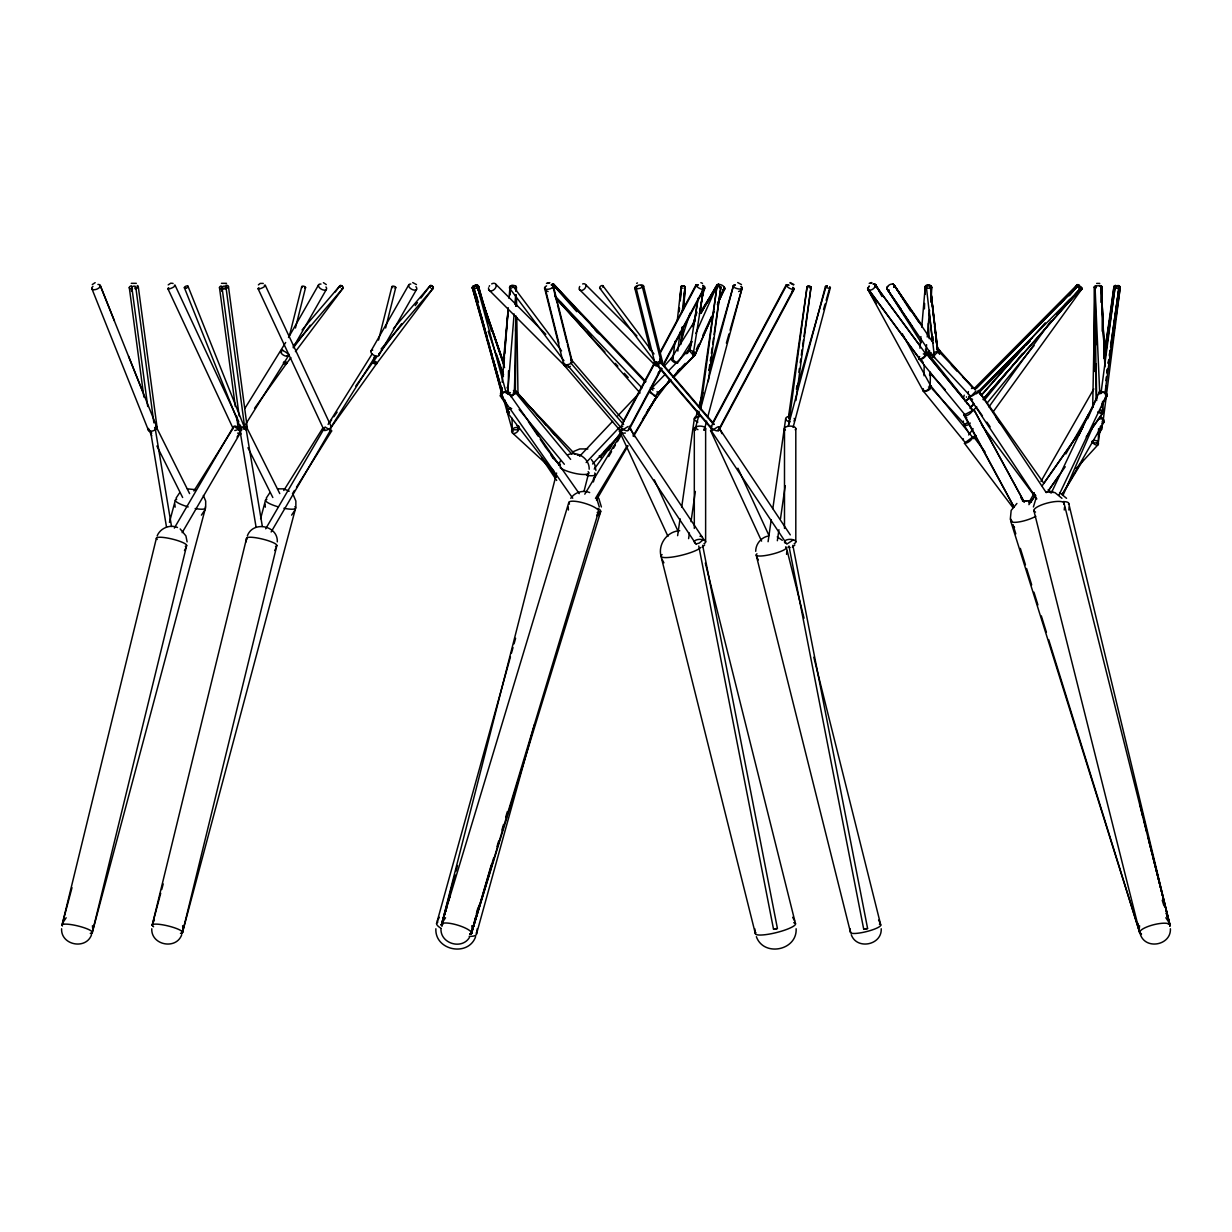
<?xml version="1.0" encoding="UTF-8"?>
<svg xmlns="http://www.w3.org/2000/svg" width="1232" height="1232" viewBox="0 0 1232 1232"><rect width="100%" height="100%" fill="white"/><g stroke="black" fill="none" stroke-linecap="round" stroke-linejoin="round"><path stroke-width="1.5" d="M515.346 393.747L516.039 317.579M516.285 290.937L515.623 286.594M670.3 379.749L655.008 399.907L654.777 399.137M924.031 375.76L924.169 364.903M925.109 294.309L925.201 287.071L921.752 327.188M930.206 386.679L930.391 372.203M931.33 301.609L931.515 287.118L930.853 294.879M508.169 391.776L508.539 370.832M514.452 393.778L515.823 315.7M515.992 306.183L516.193 294.756M514.606 390.79L515.022 365.842M515.592 331.285L515.808 317.856M516.008 306.337L516.162 296.727M516.254 290.968L516.316 287.133L515.623 287.518M1014.182 507.368L963.963 415.184L965.21 414.583M972.602 410.841L973.911 409.763L1024.131 501.963M1013.274 505.659L964.225 414.599M973.911 409.578L1024.131 501.932M1092.676 407.484L1095.048 287.041M1098.313 442.011L1098.574 428.628M1101.069 302.441L1101.377 287.148M924.416 308.909L924.601 303.426M924.939 294.309L925.201 287.025M930.992 301.748L931.515 287.164M680.31 300.901L681.034 287.041L677.261 320.767M682.389 337.399L682.928 327.004M683.914 307.938L684.992 287.148L682.266 311.634M681.619 338.4L682.374 327.019M683.621 308.046L684.992 287.164L683.329 310.094M963.116 377.439L973.68 388.511L939.046 349.765L938.23 351.058M679.232 311.804L679.51 308.015M680.819 344.452L682.066 327.265M254.562 408.285L286.378 363.733L285.747 362.793M330.484 428.259L376.576 363.733L375.929 362.793M501.717 391.653L502.025 387.834M503.98 363.086L504.427 357.372M504.735 353.569L508.2 309.771M510.002 286.917L509.001 298.313M501.239 393.547L501.717 387.834M502.179 382.12L508.292 307.861L503.241 363.055M507.553 393.901L514.129 313.929M514.899 304.412L515.684 294.895M516.008 291.091L516.316 287.272M919.95 348.24L920.935 336.613M925.602 356.171L926.587 344.683M927.234 337.014L929.544 310.202M630.029 429.737L630.137 428.644M755.709 551.305C755.663 544.082 761.145 537.398 768.244 536.043M786.555 554.354L786.848 551.305M881.219 928.759C882.05 945.16 856.764 950.195 851.266 934.718M205.682 507.168L205.682 501.085L203.357 495.48M246.154 541.88L246.446 538.831M295.865 507.168L295.865 501.085L293.539 495.48M476.815 932.793L477.215 928.759M618.818 428.644L618.926 427.535M796.134 928.759C797.243 950.55 763.671 957.218 756.356 936.674M929.636 375.498L929.636 373.727M963.27 398.321L964.225 395.179M963.27 422.191L963.378 421.082M963.27 439.947L963.378 438.838M967.998 393.732L968.198 392.623M1033.402 506.968L1036.02 498.313M1064.248 510.002L1064.54 506.968M1068.868 510.002L1069.16 506.968M1139.261 928.759L1139.554 925.725M1170.4 928.759C1171.232 945.16 1145.945 950.195 1140.447 934.718M673.057 358.327L674.951 341.418M677.846 351.074L679.956 332.286M1104.75 358.681L1113.944 286.825A3.157 1.786 7.3 0 1 1115.638 285.377M1103.241 420.035L1120.227 287.364A3.157 1.786 7.3 0 0 1117.948 285.439M659.259 361.284L656.548 363.871L711.973 428.551M700.762 407.669L716.87 286.887L699.622 407.638M708.231 381.658L720.812 287.302M788.696 424.655L807.052 286.887L788.465 417.078M795.903 400.539L810.995 287.302M1100.946 393.562L1115.114 286.933M1104.888 393.886L1119.056 287.256L1110.54 347.162M667.975 536.397L619.342 431.015L621.529 429.629M761.592 541.11L710.556 430.538L711.388 429.937M1103.78 358.512L1113.944 286.748A3.157 1.786 7.3 0 0 1115.638 288.565M1105.119 357.372L1115.114 286.887M1102.039 407.022L1102.809 401.586L1102.024 407.33M1106.937 372.557L1107.445 368.922M1109.508 354.416L1110.032 350.781M1105.812 380.657L1106.351 376.853M1106.89 373.034L1107.429 369.23M1109.324 355.894L1110.14 350.181M1110.679 346.361L1119.056 287.302M1098.282 442.303L1100.422 427.196M1110.586 355.432L1111.125 351.644M1111.926 345.992L1112.465 342.203M1113.004 338.43L1113.805 332.763M1114.344 328.99L1115.145 323.323M1115.668 319.55L1120.227 287.441A3.157 1.786 7.3 0 1 1117.948 288.889M677.631 535.674L680.049 518.687M681.666 507.368L694.34 418.664M698.544 415.184L699.083 411.411M708.939 370.37L709.755 364.703M710.294 360.93L710.833 357.157M711.372 353.384L712.173 347.717M712.712 343.944L713.528 338.292M714.067 334.519L720.797 287.333M688.611 538.63L689.412 532.963M691.029 521.644L695.341 491.445M768.09 541.71L771.232 519.688M772.818 508.677L785.662 418.772M796.426 389.235L796.965 385.462M798.86 372.264L799.399 368.476M800.199 362.824L800.738 359.051M801.293 355.278L802.094 349.611M802.633 345.838L803.449 340.171M803.988 336.398L810.995 287.333M777.346 540.725L778.932 529.714M780.503 518.703L785.215 485.685M694.401 322.568L694.987 318.811M700.084 311.619L703.272 290.998L699.776 311.711M689.72 351.043L698.113 298.252M690.336 347.224L691.229 341.572M693.924 324.617L697.528 302.009M693.354 353.245L703.549 289.135M1104.011 354.215L1112.034 305.613M1112.65 301.871L1113.266 298.129M693.955 322.661L694.586 318.903M774.389 929.344L773.511 929.082L777.407 928.404L702.656 545.283M865.465 929.267L863.694 929.113L867.59 928.404L792.838 545.283M976.021 391.052L970.77 396.488L933.194 356.11M793.47 539.785L786.832 544.082L711.341 430.846L711.896 430.076M629.306 427.72L703.734 539.354L699.268 543.066L696.465 543.866M62.047 925.078L156.402 538.184M92.292 932.455L186.663 545.56M152.229 925.078L246.6 538.184M182.49 932.455L276.846 545.56M289.274 336.413L301.701 286.702M295.449 327.989L305.582 287.487M373.019 362.193L374.405 356.679M378.547 340.109L391.899 286.702M385.631 327.989L395.765 287.487M441.426 925.14L556.602 473.042M471.656 932.378L475.46 917.486M476.399 913.774L477.816 908.184M583.983 491.429L588.727 472.826M62.124 924.755L72.01 887.671M169.431 522.368L175.36 500.115M92.215 932.778L205.451 508.138M152.321 924.755L160.714 893.231M161.715 889.519L163.194 883.96M260.599 518.657L265.542 500.115M182.398 932.778L295.634 508.138M695.649 427.335L699.422 413.182M700.361 409.64L733.394 285.793M704.288 429.937L706.644 421.098M707.584 417.556L742.034 288.396M788.187 426.241L825.44 286.532M793.1 427.365L830.353 287.657M441.518 924.693L454.993 874.812M455.994 871.116L457.488 865.572M471.579 932.824L479.063 905.104M593.393 481.943L595.395 474.551M436.559 923.63L510.448 656.795M511.48 653.099L513.02 647.539M514.052 643.828L515.592 638.268M476.522 933.887L534.503 724.493M697.666 410.918L695.572 418.249A4.528 2.187 15.9 0 1 699.16 416.816M698.713 407.253L702.902 392.561M709.201 370.555L733.317 286.147M726.387 343.081L729.005 333.918M730.052 330.238L742.111 288.042M788.757 416.955L790.328 411.442M796.611 389.435L825.979 286.686M823.53 309.525L825.101 304.027M826.148 300.346L829.305 289.335M447.478 904.149L450.142 894.925M471.502 933.101L491.275 864.895M448.679 900.407L450.311 894.879M600.708 511.526L471.425 933.317L493.755 857.641M497.02 846.6L498.652 841.071M501.917 830.014L503.549 824.501M505.721 817.124L507.353 811.595M568.814 502.471L441.641 924.262L446.723 907.691M471.456 933.255L598.629 511.449M968.106 392.623L968.429 391.56M1012.935 507.584L964.425 443.212L973.403 436.498L984.999 451.821M680.511 342.265L690.074 313.128M692.184 326.649L696.958 312.066M701.747 297.497L704.735 288.396M654.284 399.784L654.762 399.461M1087.64 418.788L1097.065 397.135M1063.062 495.218L1094.232 423.623M1102.209 405.297L1106.567 395.303M695.218 354.6L712.034 316.609M717.378 304.504L724.262 288.966L717.856 302.826M687.687 351.597L692.107 341.649M695.772 333.441L717.07 285.593M695.079 354.585L714.175 311.681M717.84 303.442L724.462 288.581M696.296 349.488L698.698 344.298M702.687 335.658L711.465 316.655M1079.001 435.081L1088.703 414.183M1104.611 401.139L1107.044 395.919M1051.281 493L1099.498 391.761M1058.919 495.187L1106.321 395.688M968.968 433.217L964.086 425.102L968.244 422.037M777.377 928.497L775.636 929.19M867.559 928.497L866.712 928.959M176.022 498.175L179.395 493.123M157.142 535.92C160.222 528.174 169.847 524.185 177.485 527.481M204.789 510.079L201.417 515.13M184.477 550.519L185.924 547.824M266.204 498.175L269.577 493.123M247.339 535.92C252.837 520.443 278.124 525.463 277.292 541.88M62.786 922.799L66.158 917.748M294.972 510.079L291.599 515.13M274.674 550.519L276.107 547.824M91.553 934.718C86.055 950.195 60.768 945.16 61.6 928.759M152.968 922.799L154.416 920.104M181.735 934.718C176.238 950.195 150.951 945.16 151.782 928.759M559.22 463.263L560.668 460.568M623.176 421.452L654.623 362.47M660.029 352.367L695.972 284.962M620.959 426.765L655.101 362.732M659.597 354.308L696.45 285.208M593.316 479.14L594.748 476.445M627.997 430.522L661.245 368.168M663.047 364.795L703.487 288.966M629.367 429.09L661.723 368.43M663.524 365.057L703.965 289.227M596.658 515.607L598.105 512.912M598.767 515.607L600.2 512.912M437.437 920.843L439.347 917.27M442.165 922.799L445.537 917.748M712.466 423.13L786.155 284.962M711.141 426.765L786.632 285.208M718.179 430.522L793.67 288.966M718.656 430.769L794.147 289.227M475.644 936.674C468.329 957.218 434.757 950.55 435.866 928.759M707.168 303.118L717.394 284.977L699.283 313.852M723.199 290.86L721.336 294.171L724.108 289.243M700.962 313.051L716.962 284.669M718.903 299.545L724.555 289.52M285.67 342.481L244.783 408.562M288.504 337.522L318.688 284.684M293.308 347.301L326.326 289.505M371.14 350.735L408.885 284.684M378.778 355.555L416.524 289.505M1028.689 502.856L1034.356 492.954M1040.963 481.389L1093.8 388.912M1065.819 453.977L1093.184 406.083M1062.138 494.54L1103.949 422.145M701.1 313.067L717.409 284.946L700.685 312.974M686.686 353.769L690.536 347.147M174.328 528.097L233.68 426.349L238.3 429.059L236.59 415.923M182.151 532.671L240.548 432.555M265.696 528.79L325.048 427.042M271.148 531.978L330.499 430.23L325.648 427.396M608.685 456.518L611.565 451.59M613.474 448.309L615.399 445.029M617.309 441.749L620.173 436.821M596.457 499.961L628.043 445.815M633.787 435.959L656.764 396.581L656.025 396.026M688.734 350.997L688.596 350.211L668.76 370.616M673.334 377.377L694.586 355.509L694.263 354.554M721.151 294.202L723.122 290.906M584.784 494.201L621.344 433.479M595.487 498.39L627.088 445.876M633.017 436.036L656.718 396.642L655.917 396.196M1062.354 494.371L1082.99 460.167M1098.713 434.095L1101.67 429.213M973.865 409.886L964.102 414.968M964.625 399.322L928.759 354.462L930.899 352.506M193.901 490.998L233.218 428.089M237.037 437.037L239.994 432.324M245.445 424.609L288.611 355.555M283.776 490.49L322.938 427.843M328.097 424.378L372.28 353.707M330.453 428.089L375.637 355.802M292.461 493.678L294.479 490.459M296.481 487.256L331.624 431.031M642.503 419.373L645.537 414.522M647.555 411.288L656.656 396.704L646.246 412.966M671.532 358.096L694.494 321.475M679.078 361.038L691.522 341.202M721.197 293.909L724.062 289.32A3.989 2.279 24.8 0 0 724.447 287.718M608.654 450.512L611.78 445.661M1030.984 501.64L1035.342 495.418M1044.043 482.944L1083.221 426.857M1049.495 489.073L1059.289 475.059M1089.766 431.431L1102.825 412.72M1028.905 504.658L1035.527 495.218M1042.164 485.778L1081.896 429.106M1047.585 491.922L1065.249 466.743M1086.224 436.836L1102.794 413.228M329.452 422.884L331.654 419.804M333.841 416.739L337.137 412.119M355.786 386.016L376.73 356.926M938.214 352.46L938.214 351.397M968.629 434.973L973.126 428.736M988.911 406.899L1050.865 321.121M1074.52 288.365L1076.783 285.239M973.757 438.669L976.006 435.558M992.9 412.166L1081.896 288.95M594.194 469.084L620.081 433.479M647.662 410.949L654.9 399.738M938.522 352.86C940.463 348.902 930.453 358.358 934.441 356.756M293.339 347.871L310.31 325.217M335.227 291.999L339.755 285.963M286.394 363.656L290.921 357.665M295.449 351.628L343.02 288.226M378.994 353.907L401.632 323.708M415.23 305.598L417.494 302.579M420.882 298.052L429.953 285.963M376.592 363.656L433.202 288.226M258.397 284.869L260.198 283.406L263.248 283.406M984.199 400.369L1022.606 353.384M987.263 402.879L1034.079 345.622M92.277 284.577L95.157 282.652M168.214 284.869L170.755 283.175L173.065 283.406M570.77 498.313C574.743 492.276 583.013 489.766 589.666 492.569M704.673 545.021L702.132 547.1M469.484 937.413C461.877 950.134 440.24 943.558 440.979 928.759M794.856 545.021L792.315 547.1M628.104 426.488L620.712 431.154L621.559 430.045M302.071 329.945L339.97 285.716M293.262 346.269L342.958 288.288M393.439 328.559L430.153 285.716A1.987 1.232 36.9 0 1 432.678 286.425M381.088 349.01L433.156 288.288M600.23 457.38L614.46 441.195M971.216 406.652L973.727 403.819M981.257 395.287L1031.43 338.4M969.954 408.316L973.727 404.05M981.242 395.503L1045.229 322.83M984.383 397.69L999.614 380.442M1002.14 377.562L1005.959 373.25M984.214 397.905L1080.818 288.411L982.967 399.538M972.926 410.934L976.699 406.668M658.15 372.973L661.892 368.799M664.371 366.012L671.856 357.665M657.626 394.101L670.655 379.533M673.026 376.884L678.955 370.262A4.528 1.432 41.8 0 1 678.139 370.416M667.498 382.659L670.039 379.903M676.383 373.019L685.269 363.378M1076.09 468.591L1098.097 444.66M604.096 451.574L610.487 444.721M592.623 463.987L621.991 432.447M717.748 426.888L711.388 430.877M579.564 456.317L612.581 421.375M617.863 415.785L638.992 393.408M586.155 462.539L619.157 427.596M651.482 388.403L665.064 374.436M655.963 395.241L670.793 379.995L657.21 393.963M674.505 376.16L694.247 355.417M974.897 389.666L1077.938 285.701L976.406 388.234M976.391 393.793L1080.741 288.488A1.987 0.893 44.7 0 0 1079.186 285.839A1.987 0.893 44.7 0 0 1078.092 286.948A1.987 0.893 44.7 0 0 1080.741 288.488L1075.336 293.955M979.224 391.021L1032.016 337.707M1064.51 304.889L1069.915 299.422M974.574 388.157L1077.091 284.869M979.07 392.608L1023.746 347.578M1026.379 344.945L1030.322 340.971M1056.609 314.483L1060.552 310.51M1063.185 307.861L1081.588 289.32A3.157 1.509 44.8 0 0 1081.157 286.917M975.59 388.326L994.193 369.662M1059.32 304.35L1061.984 301.686M978.454 385.585L993.254 370.724M1061.799 301.886L1064.494 299.191M286.348 363.763L283.93 362.501M376.545 363.763L373.327 361.469L374.297 361.654M966.258 400.323L970.262 397.043M1016.908 503.457L1011.164 510.433L1010.286 519.442M970.4 397.69L965.257 401.324M937.675 350.442L939.061 349.811M965.642 442.873L964.471 443.381M221.467 283.329L226.488 283.329M131.27 283.329L136.305 283.329M546.469 283.329L549.872 282.652M636.651 283.329L637.437 282.913M701.701 291.276L702.486 290.86M570.37 366.351L567.86 367.121M740.232 290.86L738.599 291.537M791.883 291.276L792.669 290.86M869.222 283.329L871.748 282.559M572.31 452.021L579.764 448.941L587.833 448.941M696.819 414.491L698.867 413.644M965.318 424.717L964.117 425.132M965.21 414.83L964.086 415.215M711.557 430.291L710.587 430.553M620.266 430.815L619.342 431.015M547.455 283.406L548.979 283.098M870.208 283.406L871.748 283.098M1096.68 283.406L1099.745 283.406M567.659 454.824C577.377 450.435 589.527 458.55 589.189 469.223M971.494 388.496L973.757 388.065M650.773 388.172L654.038 388.496M237.591 433.171L238.469 433.079M625.363 433.079L623.592 433.079M187.372 488.858L196.365 489.751M577.331 455.224L580.364 454.916M277.554 488.858L283.637 488.858L289.243 491.183M1045.937 491.691L1054.931 492.569L1061.922 498.313M679.756 530.761C667.682 531.1 658.227 543.62 660.814 555.339M1022.514 501.131L1026.703 500.823M790.159 282.559L793.916 284.577M790.159 283.098L793.47 284.869M737.706 282.559L741.479 284.577M412.705 282.559L416.462 284.577M1049.741 491.383L1052.775 491.691M1025.548 500.823L1029.736 501.131M699.961 536.213L702.132 536.644M790.159 547.532L787.987 547.1M693.878 355.817L688.934 350.258M700.854 282.652L702.486 283.329M971.494 398.952L972.556 399.276M966.766 403.557L967.828 403.88M548.101 291.537L546.469 290.86M323.4 282.652L326.28 284.577M1028.597 501.131L1031.507 502.009M150.92 432.817L151.782 433.079M687.903 352.906A3.989 2.233 24 0 1 689.905 350.427A3.989 2.233 24 0 1 694.802 352.983A3.989 2.233 24 0 1 693.123 355.632L693.862 355.863M656.548 396.519L648.817 391.884M965.796 417.186L966.766 417.71M1059.551 492.569L1066.542 498.313M777.238 536.921L782.289 540.294M221.467 290.86L222.237 291.276M131.27 290.86L132.055 291.276M238.669 429.26L239.732 429.891M629.583 426.241L634.403 436.636M650.219 391.391L654.777 396.365M180.18 528.928L185.924 535.92L187.11 541.88M553.399 458.412L560.468 464.895M512.712 433.202L553.692 470.824M585.693 284.7L636.913 335.92M649.048 348.055L651.743 350.75M579.41 289.489L654.9 364.98M495.926 284.376L545.807 334.257M488.811 289.813L564.302 365.303M938.769 351.366L975.251 389.62M951.366 365.134L957.249 371.294M518.641 395.01L575.128 454.331M645.938 381.643L553.799 284.346L581.042 314.114M645.337 382.228L553.199 284.915L559.759 291.953M650.388 387.556L652.914 390.221M554.924 295.926L642.011 387.895M556.849 299.16L571.987 315.161M574.512 317.825L580.826 324.493M587.341 331.377L591.283 335.535M574.127 307.384L578.039 311.604M595.025 329.837L597.628 332.64M560.344 301.871L564.271 306.09M578.64 321.521L581.242 324.324M929.821 372.942L945.252 389.743M932.147 388.865L965.595 425.256A4.528 1.555 -42.6 0 0 970.292 423.053M591.391 325.433L599.152 333.918M555.724 298.283L604.912 352.044M615.276 363.363L617.863 366.181M624.331 373.265L628.212 377.5M516.978 392.33L546.007 424.978M551.058 430.661L554.847 434.911M515.715 390.898L571.71 453.961M576.776 311.665L553.276 285.008A3.157 1.386 -43.4 0 0 552.506 284.7A3.157 1.417 -43 0 1 553.353 285.162M554.723 296.204L640.086 393.008M661.199 362.377L714.129 424.116M659.551 361.299L713.805 424.593M657.349 365.658L711.511 428.844M571.294 359.636L624.224 421.375M570.539 362.67L623.623 424.593M567.536 365.242L621.79 428.551M564.425 365.534L621.036 431.585M925.94 352.953L971.201 407.869M925.94 353.153L972.433 409.594M918.949 358.712L965.441 415.353A4.528 1.586 -39.5 0 0 970.893 412.828A4.528 1.586 -39.5 0 0 971.309 409.409M514.452 391.283L570.647 459.367M519.149 409.486L564.348 464.264M1012.612 525.048L1014.537 527.404M1165.842 917.748L1169.214 922.799M599.276 455.64L600.985 457.734M591.375 459.474L594.748 464.526L595.934 470.485M930.53 385.601L972.448 437.083M923.507 391.314L965.426 442.796A4.528 1.417 -39.2 0 0 969.984 440.917A4.528 1.417 -39.2 0 0 972.356 436.99M545.052 446.6L559.066 464.787M507.538 412.705L556.556 476.368M603.049 285.963L654.007 353.907M599.799 288.226L656.425 363.717M512.866 285.963L561.561 350.889M509.617 288.226L563.963 360.683M981.457 424.655L1034.957 496.573M919.365 344.883L874.982 284.777L925.694 353.723M918.148 356.71L868.498 289.412L919.195 358.358M978.377 390.467L1043.797 483.252M1048.232 489.551L1050.449 492.692M973.557 403.28L969.122 396.981L1036.836 498.929M975.775 406.421L982.428 415.862M986.863 422.145L990.189 426.873M507.661 391.437L579.271 493.662M501.131 396.011L572.741 498.236M922.09 325.356L893.955 284.9L910.494 310.911M937.244 347.131L939.4 350.242M912.358 326.819L887.271 289.258L901.347 309.509M978.886 392.099L981.042 395.241L978.747 392.115M998.243 420.405L1000.384 423.562M995.887 417.278L999.09 421.991M1033.633 492.846L1035.773 495.988M933.148 342.881L893.955 284.915L919.057 322.476M937.136 348.841L939.492 352.275A3.989 2.556 -34.8 0 0 937.059 349.349M887.271 289.274L932.824 356.649M528.451 421.791L538.122 436.159M540.263 439.347L544.559 445.722M551.012 455.286L553.153 458.473M501.409 395.949L504.627 400.739M547.609 464.541L556.202 477.292M1046.261 492.661L978.377 390.59A5.667 1.063 -33.6 0 1 973.326 395.195A5.667 1.063 -33.6 0 1 969.199 396.103M719.041 428.012L790.282 534.873M620.712 431.154L696.203 544.39M500.361 395.934L505.674 403.911M541.803 458.135L556.679 480.465M887.24 289.227L921.274 342.742M925.401 349.241L928.497 354.108M875.521 284.607L882.204 295.541M921.336 359.621L923.245 362.747M876.553 303.642L867.959 289.582L923.184 390.837M1020.65 497.235L1022.591 500.485M875.567 284.715L882.02 296.542M902.286 333.703L930.853 386.078M756.895 557.264L758.342 559.959M878.585 920.104L880.033 922.799M661.984 559.22L663.909 562.793M598.767 498.313L601.385 506.968M596.658 498.313L599.291 506.968M792.653 917.27L794.563 920.843M246.323 426.688L279.772 493.601M239.378 430.584L241.087 434.018M247.955 447.74L272.826 497.497M156.141 426.688L189.589 493.601M149.18 430.584L151.767 435.743M156.911 446.03L182.644 497.497M265.342 285.408L331.393 426.95M258.104 288.781L324.155 430.322M175.144 285.408L238.792 421.775M167.922 288.781L233.171 428.597M718.78 426.734L721.967 433.649M737.922 468.206L769.014 535.597M654.331 479.833L678.262 531.654M187.972 286.209L244.721 428.058M184.369 287.672L240.979 429.213A1.987 0.878 -21.8 0 0 241.996 429.737M100.254 285.424L114.407 320.813M128.559 356.202L142.712 391.591M100.316 285.762L156.926 427.304M91.769 288.427L148.441 430.307M503.657 362.932L477.308 286.502L504.273 364.703M477.2 298.344L473.519 287.672A1.987 1.186 -14.8 0 0 473.689 287.934M496.203 353.43L503.549 374.759M503.18 362.177L477.215 286.271L504.581 367.598M473.627 287.903L478.493 302.364M488.226 331.285L503.426 376.468M507.076 387.31L508.893 392.731M1162.223 900.284L1163.947 905.782M1166.242 913.112L1169.692 924.108L1166.304 913.189M1010.702 521.059L1139.97 933.425L1076.46 729.021M1012.966 524.663L1015.799 533.795M1020.342 548.379L1025.44 564.81M1026.579 568.46L1031.677 584.877M1033.941 592.176L1037.914 604.943M1041.317 615.892L1046.415 632.324M1048.678 639.624L1075.89 727.203M657.103 391.56L657.426 392.623M478.447 286.178L491.568 331.346M473.735 285.824A3.157 1.848 -16.2 0 0 472.395 288.026L501.794 389.173M504.935 400.015L508.092 410.857M478.509 286.579L488.888 323.585M472.333 287.61L501.917 393.1M502.949 396.796L511.773 428.259M480.834 314.299L484.746 328.513M485.716 332.07L487.194 337.399M488.165 340.956L489.628 346.284M490.613 349.842L492.076 355.17M493.046 358.728L501.84 390.729M477.354 286.763L506.337 393.393M473.473 287.426L501.963 392.223A3.157 1.709 5.1 0 0 501.455 392.377M478.355 305.798L501.255 392.207M1064.109 503.457L1169.969 925.247L1068.76 503.58M1033.833 510.464L1139.692 932.27L1137.367 922.953M1141.602 811.395L1143.003 816.985L1140.308 805.851L1143.204 817.016M1146.715 831.923L1144.02 820.774M1149.04 841.256L1151.828 852.452M1152.767 856.194L1169.969 925.247M786.386 547.532L804.049 618.187M813.813 657.241L880.757 924.986M756.171 555.093L850.542 932.532M643.597 286.209L662.462 361.7M642.211 286.224L661.076 361.715M705.335 563.024L795.518 923.754M636.143 287.965L655.008 363.44M634.757 287.98L650.404 350.581M661.03 556.325L755.401 933.779M553.399 286.209L572.279 361.7M552.814 286.009L557.11 303.164M557.526 304.874L566.966 342.619M567.398 344.329L571.694 361.5A4.528 3.003 -45 0 0 571.047 359.374M545.576 289.905L558.881 343.081M544.559 287.98L563.44 363.471M1144.128 820.743L1146.9 831.939M1147.824 835.681L1169.969 925.263L1147.731 835.712M1137.429 922.814L1139.662 932.147M788.942 546.007L863.694 929.113M698.76 546.007L773.511 929.113M516.316 286.979L516.377 290.844M245.984 428.274L262.339 526.418M239.716 428.998L256.071 527.142M155.17 428.351L171.525 526.48M150.473 430.815L166.505 527.065M228.474 286.594L247.339 428.151M225.949 286.887L244.814 428.428M222.006 287.302L239.147 415.8M240.379 425.117L240.887 428.844M219.481 287.58L235.327 406.483M138.277 286.594L157.157 428.151M135.751 286.887L153.877 422.853M131.824 287.302L147.717 406.498M129.298 287.58L143.882 397.043M930.761 290.567L937.829 350.458M930.329 286.948A1.987 1.14 -6.6 0 1 927.373 288.165A1.987 1.14 -6.6 0 1 927.373 286.178A1.987 1.14 -6.6 0 1 930.329 286.948L937.906 352.444M926.387 287.241L934.179 354.616A1.987 1.14 -6.6 0 0 934.503 355.216M937.413 350.196L930.745 290.675L933.933 320.582M929.298 313.282L932.424 341.187M934.534 326.187L935.334 333.672M935.735 337.414L936.335 343.02M850.08 928.759L850.373 931.792M754.785 928.759L755.185 932.793M568.152 506.968L568.445 510.002M471.81 925.725L472.118 928.759M265.019 504.134L265.327 507.168M174.836 504.134L175.129 507.168M182.629 925.725L182.921 928.759M92.446 925.725L92.739 928.759M930.745 294.664L931.161 302.287M933.024 336.644L933.225 340.448M928.343 323.415L929.174 338.677M1101.993 300.3L1104.365 351.721M1104.473 357.434L1101.377 286.979L1104.904 366.951M1096.234 399.522L1095.048 287.118L1099.76 393.84M516.501 298.452L516.624 306.044M516.793 317.44L517.979 393.439M518.487 425.733L518.318 429.814L512.281 429.768L512.05 418.233M510.002 287.133L510.125 294.741M1101.377 287.056L1101.593 302.441M1095.048 287.133L1095.879 344.821M1096.141 364.041L1096.665 400.585M1102.64 402.818L1102.717 410.41M1102.578 401.386L1102.686 410.903M1102.209 287.087L1102.209 331.223M1102.24 423.315L1102.24 427.15M1094.216 287.087L1094.247 371.51M795.81 428.644L795.81 541.88M784.491 428.644L784.491 528.436M705.628 428.644L705.628 541.88M694.309 428.644L694.309 528.436M502.61 396.088A3.989 1.278 -35 0 1 501.501 394.687A3.989 1.278 -35 0 1 505.982 391.437A3.989 1.278 -35 0 1 507.399 392.608M1102.086 411.088A3.989 1.602 35 0 1 1102.301 413.536A3.989 1.602 35 0 1 1098.313 412.042M1099.652 393.285A3.989 1.617 25.5 0 1 1100.9 391.483A3.989 1.617 25.5 0 1 1105.766 393.701A3.989 1.617 25.5 0 1 1105.504 395.965M513.436 390.683A3.989 2.233 -39.5 0 1 514.375 393.378A3.989 2.233 -39.5 0 1 510.679 396.596M515.623 286.271A3.157 1.371 1 0 1 515.607 287.995M510.71 288.026A3.157 1.709 5.1 0 1 510.356 287.703A3.157 1.709 4.7 0 0 510.71 288.042A3.157 1.371 1 0 1 510.356 287.687A3.157 1.14 0.7 0 0 510.71 287.78M510.356 286.425A3.157 1.371 1 0 1 510.71 286.194M514.345 393.439A3.157 1.186 1 0 1 512.312 394.871A3.157 1.186 1 0 1 508.354 394.117M513.159 393.023A1.987 1.371 -18.6 0 1 513.22 393.408M509.447 393.655A1.987 1.371 -18.6 0 1 510.418 392.623M501.948 394.671A3.157 1.709 4.7 0 1 503.072 392.084A3.157 1.709 4.7 0 1 507.492 393.593M677.03 362.87A3.989 0.785 41.8 0 1 672.657 359.236A3.989 0.785 41.8 0 1 672.841 357.896M553.245 286.378A3.157 1.432 -41.4 0 0 551.412 285.054A3.157 1.401 -43.4 0 1 553.322 285.1A3.157 1.401 -43.4 0 1 552.46 287.472M919.688 356.587A4.528 1.586 -39.5 0 0 920.165 359.097A4.528 1.586 -39.5 0 0 925.355 355.278A4.528 1.586 -39.5 0 0 924.524 353.03A3.989 2.31 -36.3 0 1 925.417 356.171A3.989 2.31 -36.3 0 1 921.043 359.036A3.989 2.31 -36.3 0 1 919.087 356.71M1080.864 287.703A1.987 0.878 41.4 0 1 1079.833 288.427M1077.815 286.486A1.987 0.878 41.4 0 1 1078.246 285.624A1.987 0.878 41.4 0 1 1079.91 286.44M1099.791 393.593A3.157 1.324 -2.5 0 1 1103.918 392.438A3.157 1.324 -2.5 0 1 1105.705 394.225M1099.668 285.87A3.157 1.371 -0.6 0 1 1100.854 287.826A3.157 1.324 -2.5 0 0 1100.207 285.993A3.157 1.324 -2.5 0 0 1095.972 286.24A3.157 1.324 -2.5 0 0 1095.756 288.011A3.157 1.371 -0.6 0 1 1095.756 286.255M1101.978 410.056A3.157 1.371 -0.6 0 1 1101.87 411.827A3.157 1.371 -0.6 0 1 1097.789 412.089M1115.561 287.564A1.987 1.001 8.1 0 1 1115.946 286.147A1.987 1.001 8.1 0 1 1118.764 286.748A1.987 1.001 8.1 0 1 1117.994 288.088M1100.068 410.025A1.987 1.001 8.1 0 1 1101.408 410.857M681.927 288.088A1.987 1.278 6.4 0 1 681.527 286.163A1.987 1.309 3 0 1 684.314 286.132A1.987 1.309 3 0 1 684.422 288.057A1.987 1.263 4.2 0 0 684.314 286.194A1.987 1.263 4.2 0 0 681.435 286.255A1.987 1.309 3 0 0 681.927 288.165A1.987 1.263 4.2 0 1 681.435 286.255A1.987 1.278 6.4 0 1 684.499 286.348A1.987 1.278 6.4 0 1 684.099 288.242M722.707 289.828A3.989 2.033 32.1 0 0 723.738 287.087A3.989 2.064 30.1 0 1 722.414 289.766A3.989 2.233 24 0 0 724.031 286.871A3.989 2.233 24 0 0 718.81 284.5A3.989 2.233 24 0 0 717.609 287.487M718.81 284.361A3.989 2.033 32.1 0 0 717.609 286.81A3.989 2.064 30.1 0 1 718.795 284.423A4.528 2.11 29.4 0 0 716.962 286.394A1.987 0.77 8.1 0 0 717.594 287.549A1.987 0.924 7.6 0 1 717.44 286.286A1.987 0.924 7.6 0 1 720.366 286.671A1.987 0.924 7.6 0 1 719.919 287.98M678.124 362.562A3.989 2.033 32.1 0 1 677.8 362.839M677.061 363.055A3.989 2.033 32.1 0 1 671.856 360.329A3.989 2.033 32.1 0 1 673.196 357.603M702.794 285.932A1.987 1.371 9 0 1 703.534 286.471M693.031 352.46A1.987 1.371 9 0 1 693.031 353.984M873.026 284.115A3.989 2.31 -36.3 0 1 874.782 287.118A3.989 2.31 -36.3 0 1 869.623 290.074A3.989 2.31 -36.3 0 1 869.268 286.255M925.91 288.427A3.157 2.279 4.9 0 1 926.202 285.331A3.157 2.279 4.9 0 1 930.514 285.516A3.157 2.279 4.9 0 1 930.807 288.627M923.307 353.892A3.157 2.279 4.9 0 1 925.478 355.54M888.95 290.105A3.989 2.526 -32.5 0 1 887.579 286.563A3.989 2.556 -34.8 0 0 888.965 290.182A3.989 2.51 -33.8 0 1 887.41 286.902A3.989 2.51 -33.8 0 1 892.276 284.053A3.989 2.51 -33.8 0 1 893.801 287.287M934.503 357.511A3.989 2.495 -34.1 0 1 932.917 354.4A3.989 2.495 -34.1 0 1 937.583 351.428A3.989 2.495 -34.1 0 1 939.492 354.323M1035.527 512.05A15.569 4.189 -14.1 0 1 1046.753 503.21A15.569 4.189 -14.1 0 1 1063.847 504.304M1168.29 923.677A15.569 4.235 -13.9 0 1 1169.722 926.141A15.569 4.189 -14.1 0 0 1152.613 925.016A15.569 4.189 -14.1 0 0 1141.386 933.856A15.569 4.235 -13.9 0 1 1140.262 930.899M588.141 471.625A15.569 3.742 14.3 0 1 579.194 474.135A15.569 3.742 14.3 0 1 560.19 467.775M558.743 464.957A15.569 3.742 14.3 0 1 560.19 464.233M471.071 931.176A15.569 3.742 14.3 0 1 469.977 933.748M441.687 925.91A15.569 3.742 14.3 0 1 443.12 923.784M1035.819 516.316A15.569 3.85 -17.4 0 1 1017.694 522.122A15.569 3.85 -17.4 0 1 1011.318 519.38M1168.798 923.276A15.569 3.85 -17.4 0 1 1169.738 924.447M1141.448 934.441A15.569 3.85 -17.4 0 1 1140.231 932.224M569.461 504.119A15.569 3.788 16.8 0 1 584.815 503.334A15.569 3.788 16.8 0 1 597.181 512.481M442.288 925.91A15.569 3.788 16.8 0 1 457.642 925.14A15.569 3.788 16.8 0 1 470.008 934.272A15.569 3.604 17 0 0 471.148 932.193M1102.933 412.089A3.989 1.602 34.9 0 1 1102.039 413.074M970.154 396.843A5.667 0.862 -35.2 0 1 969.615 396.073M1105.797 393.516A3.989 1.756 23.5 0 1 1105.797 395.888M514.268 390.159A4.528 2.572 -41.6 0 1 515.561 393.532M515.623 286.409A3.157 1.14 0.7 0 1 515.607 287.826M510.356 286.548A3.157 1.14 0.7 0 1 510.71 286.348M551.474 284.515A3.989 1.771 -43.4 0 1 553.815 286.055A3.989 1.74 -42.5 0 0 552.444 284.192M925.833 352.845A4.528 1.586 -39.5 0 1 925.802 354.369M919.811 358.943A4.528 1.586 -39.5 0 1 918.887 357.834M874.212 284.207A3.989 2.31 -36.4 0 1 875.105 286.425M869.268 289.982A3.989 2.31 -36.4 0 1 868.391 287.764M925.879 353.923A3.989 2.31 -36.4 0 1 925.879 354.878M919.734 358.62A3.989 2.31 -36.4 0 1 919.087 357.958M938.122 351.12A3.989 2.51 -34 0 1 939.385 353.353M934.534 357.111A3.989 2.51 -34 0 1 932.27 355.309M1063.154 501.609A15.569 4.05 -13.5 0 1 1068.514 504.396M1168.275 923.831A15.569 3.865 -13.9 0 1 1169.722 926.048M1141.371 933.702A15.569 3.865 -13.9 0 1 1140.278 931.022M594.671 473.026A15.569 3.48 15.1 0 1 586.463 475.336M471.24 931.746A15.569 3.48 15.1 0 1 470.193 933.779M441.595 925.386A15.569 3.48 15.1 0 1 442.904 923.754M509.478 413.059A4.528 2.064 -37.6 0 1 507.353 411.627A4.528 2.064 -37.6 0 1 510.541 407.838M1098.297 442.719A3.989 2.218 42.6 0 1 1096.326 445.06A3.989 2.218 42.6 0 1 1092.137 441.518M1100.469 417.001A4.528 2.649 30 0 1 1104.165 420.589A4.528 2.649 30 0 1 1102.009 422.992M516.901 425.702A4.528 2.941 -47.4 0 1 518.811 429.583A4.528 2.941 -47.4 0 1 513.867 433.479A4.528 2.941 -47.4 0 1 511.942 429.583M474.859 285.223A3.157 1.956 -15.7 0 1 477.985 285.547A3.157 1.956 -15.7 0 1 478.001 287.749M473.719 289.058A3.157 1.956 -15.7 0 1 472.441 287.041M472.826 286.425A3.157 1.956 -15.7 0 1 473.719 285.701M513.19 431.369A3.157 1.956 -15.7 0 1 514.468 427.827A3.157 1.956 -15.7 0 1 518.426 429.444M508.185 410.41A3.157 1.371 1 0 1 508.677 409.039A3.157 1.371 1 0 1 511.696 408.608M475.413 285.193A3.157 1.848 -16.2 0 1 478.324 285.916A3.157 1.848 -16.2 0 1 477.354 288.211M474.859 289.058A3.157 1.848 -16.2 0 1 472.395 288.026M509.432 411.842A3.157 1.848 -16.2 0 1 508.154 409.979M929.467 385.462A4.528 1.417 -39.2 0 1 929.929 387.51A4.528 1.417 -39.2 0 1 925.17 391.252A4.528 1.417 -39.2 0 1 923.723 389.99M1081.681 287.672A3.157 1.263 35.8 0 1 1079.863 288.858M1076.999 286.502A3.157 1.263 35.8 0 1 1078.554 285.223M1081.588 289.32A3.157 1.509 44.8 0 1 1079.17 288.904M1077.369 287.025A3.157 1.509 44.8 0 1 1077.153 284.823A3.157 1.509 44.8 0 1 1079.509 285.285M966.519 397.274A3.157 1.509 44.8 0 1 966.458 396.843M1095.756 287.703A3.157 0.924 -0.8 0 1 1095.756 286.548M1098.374 419.019A3.157 0.924 -0.8 0 1 1101.731 418.957A3.157 0.924 -0.8 0 1 1103.256 419.804M1103.133 420.528A3.157 1.786 7.3 0 1 1102.086 421.329M1095.756 287.641A3.157 0.939 1.1 0 1 1095.756 286.455M1097.604 441.41A3.157 0.939 1.1 0 1 1096.203 442.873A3.157 0.939 1.1 0 1 1091.999 441.903M1119.303 286.271A3.157 1.494 8.1 0 1 1119.303 288.396M1114.298 287.472A3.157 1.494 8.1 0 1 1115.638 285.608M1092.23 441.087A3.157 1.494 8.1 0 1 1097.004 440.948A3.157 1.494 8.1 0 1 1097.127 443.351M724.123 287.564A3.989 2.033 29.4 0 1 723.785 289.489A3.989 2.156 30.8 0 0 724.216 287.764M702.733 285.347A3.157 1.925 18.2 0 1 704.95 287.703A3.157 1.925 18.2 0 1 702.733 289.166M723.923 286.917A4.528 2.11 29.4 0 1 723.646 289.936M679.664 368.922A4.528 2.11 29.4 0 1 679.494 369.508M873.996 284.161A4.528 2.248 -28.6 0 1 875.398 286.825M868.822 286.471A4.528 2.248 -28.6 0 1 869.145 286.178M929.621 385.554A4.528 2.248 -28.6 0 1 930.391 388.588A4.528 2.248 -28.6 0 1 924.878 391.391A4.528 2.248 -28.6 0 1 923.353 388.727M930.807 286.024A3.157 1.725 0.8 0 1 930.807 288.211M925.91 285.978A3.157 1.725 0.8 0 0 925.91 288.165A3.157 1.94 2.1 0 1 925.91 285.809M928.466 386.94A3.157 1.725 0.8 0 1 930.175 388.48M930.868 354.97A3.989 2.526 -32.5 0 1 928.312 353.692A3.989 2.526 -32.5 0 1 929.59 350.566M930.791 353.03A1.987 1.217 -3.1 0 1 930.222 352.691M598.121 495.48A15.569 3.773 16.2 0 1 596.75 497.235M471.209 931.931A15.569 3.773 16.2 0 1 470.054 934.133M441.641 925.155A15.569 3.773 16.2 0 1 443.027 923.399M1011.996 521.336A15.569 3.85 -17.3 0 1 1011.795 520.674M598.044 508.339A15.569 3.604 17 0 1 599.276 512.466M441.718 924.909A15.569 3.604 17 0 1 443.089 923.245M502.117 396.211A3.989 1.309 -34 0 1 501.686 394.779M1100.191 426.78A3.989 1.417 31.1 0 1 1100.145 429.475M1099.683 285.47A3.989 1.74 0 0 1 1101.038 288.319M1094.663 287.888A3.989 1.74 0 0 1 1096.033 285.639M1100.761 425.795A3.989 1.74 0 0 1 1100.761 428.505M1115.253 286.44A1.987 1.355 9.4 0 1 1115.561 286.101M717.563 284.777A3.989 2.156 30.8 0 0 717.301 286.425A3.989 2.033 29.4 0 1 717.548 284.823A3.989 2.279 24.8 0 0 717.07 286.455A1.987 0.77 8.1 0 1 719.565 286.455M694.694 352.953A3.989 2.279 24.8 0 1 694.124 353.415M873.611 283.976A4.528 2.402 -31.4 0 1 875.351 286.887M930.807 285.932A3.157 1.94 2.1 0 1 930.807 288.365M927.496 285.208A3.157 1.94 2.1 0 1 928.928 285.193M476.183 932.778A20.682 5.405 15.5 0 1 469.13 936.335M441.041 928.312A20.682 5.405 15.5 0 1 437.976 921.936M501.84 396.057A3.989 1.309 -33.7 0 1 500.808 394.517M1105.782 396.411A4.528 2.11 24.9 0 0 1105.782 392.885A3.157 1.324 -2.6 0 1 1105.782 394.348M515.607 286.163A3.157 1.709 5.1 0 1 515.607 288.334A3.157 1.709 4.7 0 0 514.622 285.655A3.157 1.709 4.7 0 0 510.125 286.44A3.157 1.709 5.1 0 1 510.71 285.855M500.746 394.178A3.157 1.709 5.1 0 1 500.746 392.916M1100.854 286.271A3.157 1.324 -2.6 0 1 1101.146 286.502M695.218 352.845A3.989 2.248 23.9 0 1 694.093 355.247M240.871 430.23A3.157 1.74 -9.5 0 1 240.348 427.874A3.157 1.74 -9.5 0 1 244.644 426.996A3.157 1.74 -9.5 0 1 245.476 429.29M794.147 418.372A4.528 2.618 8.1 0 1 793.916 421.005M790.159 421.837A4.528 2.618 8.1 0 1 785.847 419.542A4.528 2.618 8.1 0 1 787.695 416.77M785.415 430.03A5.667 2.526 0 0 1 786.293 426.78A5.667 2.526 0 0 1 793.577 426.626A5.667 2.526 0 0 1 795.179 429.799M785.415 543.266A5.667 2.526 0 0 1 786.74 539.847A5.667 2.526 0 0 1 794.424 540.217A5.667 2.526 0 0 1 794.163 543.666M245.753 426.164A3.989 2.464 -26.6 0 1 245.753 429.475M240.81 431.416A3.989 2.464 -26.6 0 1 239.532 428.366M330.838 429.768A4.528 0.939 32 0 1 330.145 430.892M226.041 285.162A4.528 1.894 -7.6 0 1 227.643 287.795A4.528 1.894 -7.6 0 1 220.913 288.827A4.528 1.894 -7.6 0 1 221.144 285.916M245.676 426.842A4.528 1.894 -7.6 0 1 245.676 429.814M240.779 430.569A4.528 1.894 -7.6 0 1 239.67 427.627M223.254 288.042A1.987 0.924 -7.6 0 1 222.376 286.717A1.987 0.924 -7.6 0 1 225.456 286.332A1.987 0.924 -7.6 0 1 224.886 287.826M240.964 429.09A1.987 0.924 -7.6 0 1 242.843 427.704A1.987 0.924 -7.6 0 1 244.737 428.705M244.583 427.75A1.987 0.878 -21.8 0 1 243.705 429.198M264.279 285.254A3.989 0.939 -25 0 1 264.403 286.625A3.989 0.939 -25 0 1 259.351 288.904A3.989 0.939 -25 0 1 258.889 287.687M330.807 426.749A3.989 0.939 -25 0 1 330.191 428.366A3.989 0.939 -25 0 1 325.402 430.445A3.989 0.939 -25 0 1 324.724 429.414M660.013 361.269A2.526 0.785 -40.6 0 1 659.936 361.53M657.226 364.087A2.526 0.785 -40.6 0 1 656.333 364.333M793.146 287.564A4.528 1.278 28.1 0 1 792.884 289.458M786.678 286.147A4.528 1.278 28.1 0 1 787.756 284.792M711.418 427.935A4.528 1.278 28.1 0 1 711.388 426.226M792.854 287.364A3.989 1.324 28.1 0 1 792.099 289.227A3.989 1.324 28.1 0 1 786.909 286.24A3.989 1.324 28.1 0 1 789.096 285.193M718.087 429.768A3.989 1.324 28.1 0 1 714.036 429.814A3.989 1.324 28.1 0 1 711.819 426.426M807.792 287.687A1.987 0.924 7.6 0 1 807.638 286.286A1.987 0.924 7.6 0 1 810.548 286.671A1.987 0.924 7.6 0 1 810.102 287.98M829.798 286.933A2.526 0.909 14.9 0 1 829.182 288.196A2.526 0.909 14.9 0 1 825.656 286.948A2.526 0.909 14.9 0 1 827.226 286.04M807.638 287.472A1.987 0.77 8.1 0 1 807.73 286.348A1.987 0.77 8.1 0 1 810.594 286.81A1.987 0.77 8.1 0 1 810.102 287.872M829.752 287.225A1.987 0.955 15.9 0 1 829.752 287.764M826.056 286.964A1.987 0.955 15.9 0 1 827.365 286.04M788.665 418.264A1.987 0.955 15.9 0 1 789.096 418.156M392.777 287.626A1.987 0.862 14 0 1 392.377 286.224A1.987 0.862 14 0 1 395.287 286.81A1.987 0.862 14 0 1 394.887 288.042M373.897 363.117A1.987 0.862 14 0 1 373.727 361.654A1.987 0.862 14 0 1 376.746 362.608A1.987 0.862 14 0 1 375.129 363.502M433.033 286.871A1.987 1.232 36.9 0 1 431.893 288.596A1.987 1.201 40.6 0 0 433.125 287.195A1.987 1.201 40.6 0 0 430.538 285.531A1.987 1.201 40.6 0 0 430.507 287.718M430.338 287.626A1.987 1.232 36.9 0 1 430.276 285.67M376.422 362.362A1.987 1.232 36.9 0 1 375.56 364.133A1.987 1.232 36.9 0 1 373.219 362.116A1.987 1.232 36.9 0 1 375.113 361.253M415.892 286.64A4.528 2.387 29.7 0 1 415.061 290.136A4.528 2.387 29.7 0 1 409.193 287.133A4.528 2.387 29.7 0 1 410.81 284.038M378.778 353.63A4.528 2.387 29.7 0 1 376.715 356.187A4.528 2.387 29.7 0 1 371.371 353.076A4.528 2.387 29.7 0 1 372.711 350.088M582.644 283.945A3.989 2.649 -45 0 1 585.862 286.455A3.989 2.649 -45 0 1 581.242 290.475A3.989 2.649 -45 0 1 579.733 286.471M659.644 359.205A3.989 2.649 -45 0 1 661.03 362.886M658.981 365.211A3.989 2.649 -45 0 1 655.609 365.704A3.989 2.649 -45 0 1 654.823 362.886M636.39 289.227A4.528 1.971 -14 0 1 635.743 286.502A4.528 1.971 -14 0 1 641.964 284.962A4.528 1.971 -14 0 1 642.611 287.687M659.674 360.375A4.528 1.971 -14 0 1 660.829 363.594M655.624 364.764A4.528 1.971 -14 0 1 654.608 361.992M600.939 288.627A1.987 1.232 -36.9 0 1 599.799 287.179A1.987 1.232 -36.9 0 1 602.232 285.547A1.987 1.232 -36.9 0 1 602.895 287.318M659.736 361.561A1.987 1.232 -36.9 0 1 659.736 362.331M657.888 364.041A1.987 1.232 -36.9 0 1 656.949 361.915M641.117 285.608A3.157 1.386 -14 0 1 641.348 287.657A3.157 1.386 -14 0 1 636.775 288.457A3.157 1.386 -14 0 1 637.483 286.24M659.736 361.068A3.157 1.386 -14 0 1 660.444 362.993A3.157 1.386 -14 0 1 655.871 364.025A3.157 1.386 -14 0 1 656.102 361.869M294.895 506.691A15.569 3.265 14.9 0 1 283.93 508.262M278.401 506.906A15.569 3.265 14.9 0 1 266.913 499.237M181.658 931.33A15.569 3.265 14.9 0 1 181.597 933.486M152.66 925.771A15.569 3.265 14.9 0 1 153.122 924.031M785.6 546.885A15.569 2.972 -14 0 1 771.263 554.369A15.569 2.972 -14 0 1 756.972 553.769M879.417 924.185A15.569 2.972 -14 0 1 867.821 931.253A15.569 2.972 -14 0 1 850.665 931.946M246.985 539.108A15.569 2.895 13.7 0 1 263.155 539.246A15.569 2.895 13.7 0 1 275.537 546.346M153.6 926.772A15.569 2.895 13.7 0 1 168.045 925.94A15.569 2.895 13.7 0 1 180.473 933.332M154.601 427.535A2.526 1.386 -9.5 0 1 155.124 428.105M697.897 422.068A5.667 3.265 8.1 0 1 694.371 419.003A5.667 3.265 8.1 0 1 696.881 416.154M695.572 430.23A5.667 2.526 0 0 1 696.095 426.78A5.667 2.526 0 0 1 703.826 426.78A5.667 2.526 0 0 1 704.365 430.23M695.572 543.466A5.667 2.526 0 0 1 696.249 539.97A5.667 2.526 0 0 1 704.103 540.14A5.667 2.526 0 0 1 703.965 543.666M155.786 426.318A3.989 2.464 -26.6 0 1 156.341 428.074M149.765 431.123A3.989 2.464 -26.6 0 1 148.933 429.46M137.276 285.501A4.528 1.894 -7.6 0 1 135.027 288.796M132.548 289.073A4.528 1.894 -7.6 0 1 129.345 287.872A4.528 1.894 -7.6 0 1 131.331 285.762M155.833 426.934A4.528 1.894 -7.6 0 1 157.08 428.505M156.418 429.275A4.528 1.894 -7.6 0 1 155.833 429.645M149.827 430.43A4.528 1.894 -7.6 0 1 148.471 428.397M97.944 284.438A4.528 2.202 -21.8 0 1 99.669 287.272A4.528 2.202 -21.8 0 1 93.401 289.705A4.528 2.202 -21.8 0 1 92.97 286.378M155.632 426.087A4.528 2.202 -21.8 0 1 156.11 428.998A4.528 2.202 -21.8 0 1 150.612 431.292A4.528 2.202 -21.8 0 1 148.656 428.998M132.394 287.903A1.987 0.924 -7.6 0 1 132.502 286.517A1.987 0.924 -7.6 0 1 135.351 286.363A1.987 0.924 -7.6 0 1 134.858 287.764M174.343 285.208A3.989 0.939 -25 0 1 174.035 286.748A3.989 0.939 -25 0 1 169.061 288.919A3.989 0.939 -25 0 1 168.692 287.687M281.543 352.275A4.528 1.371 32 0 1 282.559 350.627A4.528 1.371 32 0 1 287.995 354.015A4.528 1.371 32 0 1 286.964 355.663M234.773 425.995A4.528 1.371 32 0 1 238.315 427.473M238.3 429.337A3.989 0.939 -25 0 1 234.773 430.522M571.078 359.498A4.528 1.401 -40.6 0 1 571.109 360.961A3.989 1.74 -14 0 1 571.74 361.654M566.073 365.427A4.528 1.401 -40.6 0 1 564.78 363.917M621.606 431.77A4.528 1.401 -40.6 0 1 621.128 431.662M702.948 287.564A4.528 1.278 28.1 0 1 702.979 289.489M696.711 286.378A4.528 1.278 28.1 0 1 697.913 284.869M702.902 287.595A3.989 1.324 28.1 0 1 701.917 289.227A3.989 1.324 28.1 0 1 696.896 286.44A3.989 1.324 28.1 0 1 698.236 284.992M628.043 430.399A3.989 1.324 28.1 0 1 627.92 430.615M627.088 430.846A3.989 1.324 28.1 0 1 621.652 428.243A3.989 1.324 28.1 0 1 622.745 426.549M741.125 286.825A4.528 1.632 14.9 0 1 740.37 289.043A4.528 1.632 14.9 0 1 734.118 287.241A4.528 1.632 14.9 0 1 735.304 285.131M704.057 428.952A4.528 1.632 14.9 0 1 704.057 430.199M697.943 429.66A4.528 1.632 14.9 0 1 696.557 426.796M720.073 286.64A1.987 0.77 8.1 0 1 720.073 287.841M741.125 286.409A4.528 2.187 15.9 0 1 741.125 289.243M733.625 287.041A4.528 2.187 15.9 0 1 734.934 284.746M302.425 287.533A1.987 0.862 14 0 1 302.271 286.194A1.987 0.862 14 0 1 305.136 286.84A1.987 0.862 14 0 1 304.704 288.042M284.053 361.623A1.987 0.862 14 0 1 286.625 362.716A1.987 0.862 14 0 1 285.116 363.532M343.112 287.487A1.987 1.232 36.9 0 1 341.865 288.627A1.987 1.201 40.6 0 0 342.912 287.148A1.987 1.201 40.6 0 0 340.402 285.531A1.987 1.201 40.6 0 0 340.186 287.564M339.632 286.44A1.987 1.232 36.9 0 1 342.496 286.425M286.24 362.362A1.987 1.232 36.9 0 1 285.732 364.118A1.987 1.232 36.9 0 1 283.298 362.793M325.956 286.948A4.528 2.387 29.7 0 1 324.524 290.151A4.528 2.387 29.7 0 1 318.811 286.825A4.528 2.387 29.7 0 1 320.998 284.068M288.812 354.2A4.528 2.387 29.7 0 1 285.901 356.11A4.528 2.387 29.7 0 1 280.958 352.675A4.528 2.387 29.7 0 1 282.883 350.088M491.691 283.884A4.528 3.003 -45 0 1 496.203 285.439A4.528 3.003 -45 0 1 492.03 290.752A4.528 3.003 -45 0 1 488.611 287.795M489.166 286.394A4.528 3.003 -45 0 1 489.628 285.685M566.042 366.412A4.528 3.003 -45 0 1 564.01 363.994M552.614 285.716A3.989 1.74 -14 0 1 552.614 287.025M545.16 288.18A3.989 1.74 -14 0 1 545.16 287.533M564.826 364.318A3.989 1.74 -14 0 1 564.395 364.102M510.756 288.627A1.987 1.232 -36.9 0 1 509.663 287.071A1.987 1.232 -36.9 0 1 512.25 285.578A1.987 1.232 -36.9 0 1 512.481 287.626M551.397 284.915A4.528 1.971 -14 0 1 552.321 287.764A4.528 1.971 -14 0 1 545.653 289.089A4.528 1.971 -14 0 1 546.561 285.886M570.986 360.529A4.528 1.971 -14 0 1 571.371 363.101A4.528 1.971 -14 0 1 565.688 364.78A4.528 1.971 -14 0 1 563.748 362.655M205.097 507.122A15.569 3.265 14.9 0 1 195.164 508.539M188.219 506.906A15.569 3.265 14.9 0 1 176.73 499.237M91.861 931.746A15.569 3.265 14.9 0 1 90.845 933.656M62.216 925.386A15.569 3.265 14.9 0 1 63.494 923.861M700.638 547.547A20.682 3.942 -14 0 1 675.536 556.541A20.682 3.942 -14 0 1 662.092 554.569M793.747 922.691A20.682 3.942 -14 0 1 777.392 932.331A20.682 3.942 -14 0 1 755.909 932.532M157.219 539.477A15.569 2.895 13.7 0 1 172.218 539.062A15.569 2.895 13.7 0 1 185.339 546.346M62.432 925.987A15.569 2.895 13.7 0 1 79.356 926.325A15.569 2.895 13.7 0 1 90.29 933.332M510.002 287.071L509.925 294.679L510.002 287.056M516.239 296.635L516.146 306.152L516.208 296.65M681.034 287.01L680.156 300.3L681.034 287.01M1108.738 359.852L1108.23 363.486L1108.785 359.698M446.4 907.83L441.595 924.431L446.508 907.784M1077.861 285.778L1069.068 295.742L1077.846 285.778M1106.074 393.609L1105.735 386.001L1106.059 393.609M473.658 286.825A1.987 1.371 -18.6 0 0 474.89 288.534A1.987 1.34 -19 0 1 473.658 286.84A1.987 1.371 -18.6 0 1 476.414 285.732A1.987 1.34 -19 0 1 476.907 287.703A1.987 1.371 -18.6 0 0 476.414 285.732A1.987 1.34 -19 0 0 473.658 286.84M474.597 288.334A1.987 1.186 -15.2 0 0 477.338 286.656A1.987 1.186 -15.2 0 0 474.305 286.301A1.987 1.186 -15.2 0 0 474.597 288.334M1115.946 287.995A1.987 1.217 7.6 0 0 1119.041 287.364A1.987 1.217 7.6 0 0 1116.254 285.916A1.987 1.217 7.6 0 0 1115.946 287.995M1100.854 287.564A3.157 0.924 -0.8 0 0 1099.668 286.255A3.157 0.939 1.1 0 1 1100.854 287.657M867.913 287.657A4.528 2.248 -28.6 0 0 869.145 289.997A4.528 2.402 -31.4 0 1 867.959 287.61M893.831 287.318A3.989 2.526 -32.5 0 0 892.599 284.115A3.989 2.556 -34.8 0 1 893.801 287.318M185.601 288.242A1.987 0.97 -21.8 0 0 188.08 286.363A1.987 0.97 -21.8 0 0 185.016 286.671A1.987 0.97 -21.8 0 0 185.601 288.242"/></g></svg>
